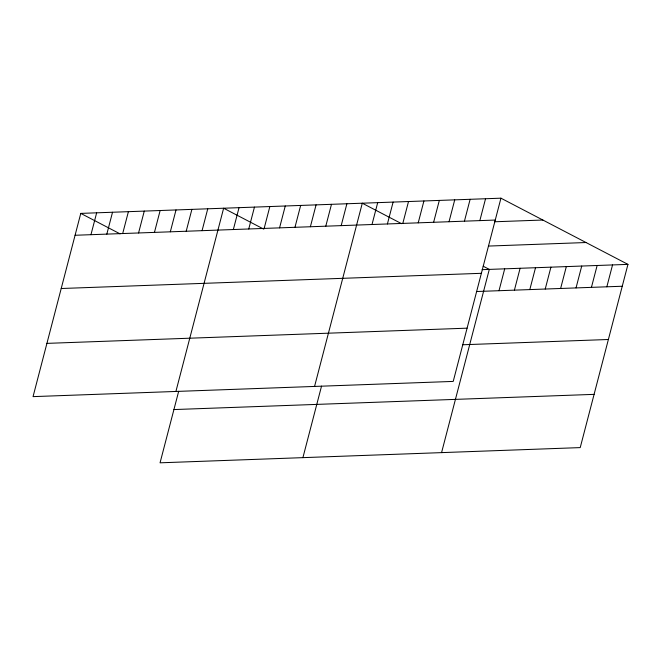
<?xml version="1.0" encoding="UTF-8"?>
<svg xmlns="http://www.w3.org/2000/svg" width="661" height="661" viewBox="0 0 661 661"><rect width="100%" height="100%" fill="white"/><g stroke="black" fill="none" stroke-linecap="round" stroke-linejoin="round"><path stroke-width="0.99" d="M500.947 198.184L80.774 213.396L33.05 396.625L453.223 381.414L500.947 198.184L627.95 264.375L580.226 447.604L160.053 462.816L178.685 391.279M90.954 234.688L96.655 212.817M106.826 234.118L112.527 212.247M122.698 233.54L128.399 211.669M138.57 232.969L144.272 211.099M154.451 232.391L160.144 210.52M170.323 231.813L176.016 209.95M186.195 231.243L191.888 209.372M202.068 230.664L207.761 208.793M175.909 391.452L223.633 208.223L263.797 229.152M233.35 229.532L239.042 207.661M248.751 228.979L254.452 207.108M264.16 228.417L269.853 206.546M279.562 227.863L285.263 205.992M294.971 227.301L300.664 205.439M310.381 226.748L316.074 204.877M325.782 226.186L331.483 204.323M341.192 225.632L346.885 203.762M314.562 386.437L362.294 203.208L401.582 223.682M302.912 457.643L321.543 386.107M372.003 224.517L377.695 202.646M387.404 223.963L393.105 202.092M402.813 223.401L408.515 201.531M418.223 222.848L423.916 200.977M433.624 222.286L439.325 200.415M449.034 221.732L454.727 199.862M464.435 221.171L470.136 199.3M479.845 220.617L485.546 198.746M441.565 452.628L489.297 269.391L483.183 266.209M499.005 290.708L504.698 268.837M514.407 290.146L520.108 268.275M529.816 289.592L535.509 267.722M545.226 289.031L550.919 267.16M560.627 288.477L566.328 266.606M576.037 287.915L581.73 266.044M591.438 287.361L597.139 265.491M606.848 286.8L612.54 264.937M75.081 235.266L495.254 220.055M494.585 221.774L542.863 220.03M488.471 246.066L586.043 242.529M482.1 269.655L627.95 264.375M61.209 288.51L481.382 273.307M476.407 291.526L622.257 286.246M46.923 343.373L467.087 328.17M462.535 344.769L608.384 339.498M173.926 409.564L594.09 394.361M80.774 213.396L120.071 233.87"/></g></svg>
